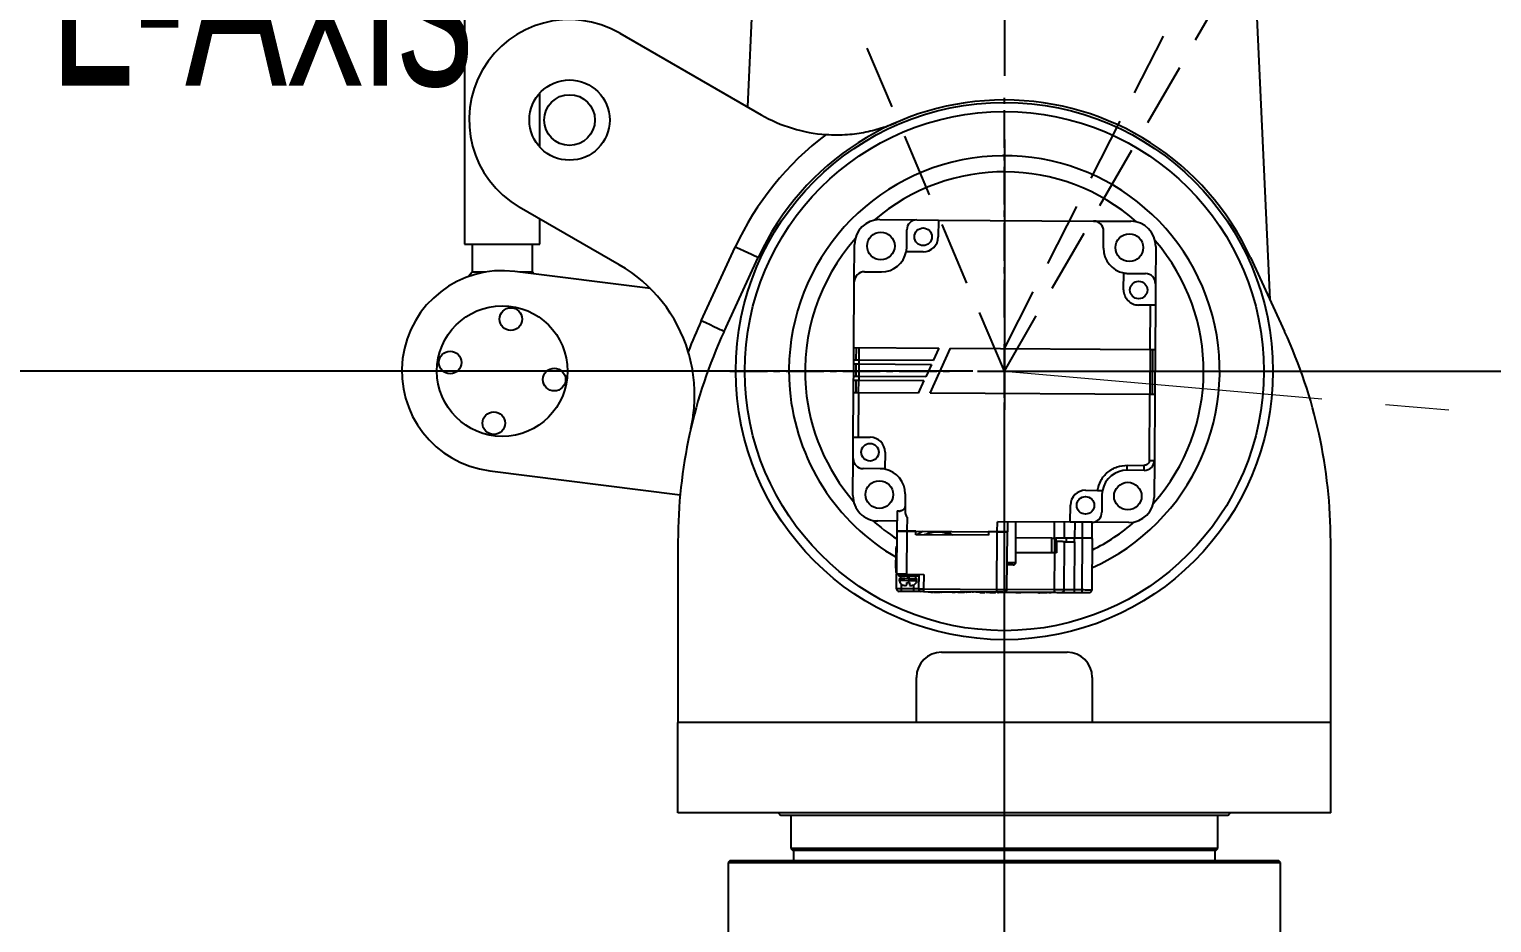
# Model space of a CAD drawing. Header units: millimetres. Extents: x 415 to 2018, y 500 to 823.
# Drawn here: x 468.85 to 497.98, y 669.72 to 687.52 of the extents above; entities that cross this region are included whole.
import ezdxf

# ---------------------------------------------------------------- set-up
doc = ezdxf.new("R2010")
doc.units = ezdxf.units.MM
doc.header["$PDSIZE"] = -1
for name, pattern in [('CENTER', [10.16, 6.35, -1.27, 1.27, -1.27]), ('CENTER2', [1.125, 0.75, -0.125, 0.125, -0.125]), ('HIDDEN', [1.905, 1.27, -0.635]), ('PHANTOM', [12.7, 6.35, -1.27, 1.27, -1.27, 1.27, -1.27])]:
    doc.linetypes.add(name, pattern=pattern)
doc.layers.get('Defpoints').update_dxf_attribs({"lineweight": 18})
doc.styles.add('K', font='')
doc.styles.get('K').set_extended_font_data('汉仪长仿宋体')
doc.dimstyles.new('ISO-25', dxfattribs={"dimtxt": 2.5, "dimasz": 2.5, "dimexe": 1.25, "dimexo": 0.625, "dimtad": 1, "dimtoh": 1, "dimlfac": 10, "dimtxsty": 'Standard', "dimcen": 2.5, "dimadec": 0, "dimazin": 0, "dimtfac": 1, "dimtmove": 0, "dimatfit": 3, "dimfxl": 1, "dimarcsym": 0})

# ---------------------------------------------------------------- blocks, each defined once
blk = doc.blocks.new('*D43')
at = {"color": 0, "lineweight": -2}
for p, q in [((487.643, 680.712), (449.022, 680.712)), ((450.272, 678.212), (450.272, 652.662)), ((472.143, 650.162), (449.022, 650.162))]:
    blk.add_line(p, q, dxfattribs=at)
at = {"color": 0}
for points in [[(449.855, 678.212), (450.689, 678.212), (450.272, 680.712)], [(449.855, 652.662), (450.689, 652.662), (450.272, 650.162)]]:
    blk.add_solid(points, dxfattribs=at)
at = {"layer": 'Defpoints', "color": 0}
for p in [(488.268, 680.712), (450.272, 650.162), (472.768, 650.162)]:
    blk.add_point(p, dxfattribs=at)
at = {"color": 0, "insert": (448.397, 665.437), "char_height": 2.5, "width": 13.57143, "attachment_point": 5, "rotation": 90}
blk.add_mtext('\\A1;334', dxfattribs=at)
blk = doc.blocks.new('*D44')
at = {"color": 0, "lineweight": -2}
for p, q in [((487.643, 720.712), (449.021, 720.712)), ((450.271, 683.212), (450.271, 718.212)), ((487.643, 680.712), (449.021, 680.712))]:
    blk.add_line(p, q, dxfattribs=at)
at = {"color": 0}
for points in [[(449.855, 718.212), (450.688, 718.212), (450.271, 720.712)], [(449.855, 683.212), (450.688, 683.212), (450.271, 680.712)]]:
    blk.add_solid(points, dxfattribs=at)
at = {"layer": 'Defpoints', "color": 0}
for p in [(450.271, 720.712), (488.268, 720.712), (488.268, 680.712)]:
    blk.add_point(p, dxfattribs=at)
at = {"color": 0, "insert": (448.396, 700.712), "char_height": 2.5, "width": 9.64286, "attachment_point": 5, "rotation": 90}
blk.add_mtext('400', dxfattribs=at)
blk = doc.blocks.new('*X11')
at = {"color": 0, "linetype": 'CENTER'}
blk.add_line((0, 33.724), (0, -22.46), dxfattribs=at)
blk = doc.blocks.new('*D47')
at = {"color": 0, "lineweight": -2}
blk.add_line((472.391, 718.116), (466.495, 732.007), dxfattribs=at)
blk.add_arc((488.268, 680.712), 54.476, 92.6297, 110.3703, dxfattribs=at)
at = {"color": 0}
for points in [[(485.76, 735.547), (485.779, 734.713), (488.268, 735.187)], [(469.46, 731.393), (469.152, 732.168), (466.983, 730.857)]]:
    blk.add_solid(points, dxfattribs=at)
at = {"layer": 'Defpoints', "color": 0}
for p in [(488.268, 736.123), (473.863, 733.248), (472.635, 717.541), (488.268, 680.712), (488.268, 679.939)]:
    blk.add_point(p, dxfattribs=at)
at = {"color": 0, "insert": (477.399, 736.004), "char_height": 2.5, "width": 9.02446, "attachment_point": 5, "rotation": 11.1212}
blk.add_mtext('\\A1;23°', dxfattribs=at)
blk = doc.blocks.new('*D50')
at = {"color": 0, "lineweight": -2}
blk.add_arc((488.268, 680.712), 13.508, 5.6195, 79.3805, dxfattribs=at)
at = {"color": 0}
for points in [[(490.719, 693.573), (490.796, 694.403), (488.268, 694.219)], [(502.128, 682.037), (501.295, 682.032), (501.725, 679.535)]]:
    blk.add_solid(points, dxfattribs=at)
at = {"layer": 'Defpoints', "color": 0}
for p in [(488.268, 736.123), (500.339, 686.774), (488.268, 680.712), (488.268, 679.939), (528.126, 677.225)]:
    blk.add_point(p, dxfattribs=at)
at = {"color": 0, "insert": (499.61, 691.104), "char_height": 2.5, "width": 9.23588, "attachment_point": 5, "rotation": 312.5}
blk.add_mtext('\\A1;95°', dxfattribs=at)
blk = doc.blocks.new('*X12')
at = {"color": 0, "linetype": 'CENTER2'}
for p, q in [((0, 1.07), (0, 5.47)), ((-5.47, 0), (-1.07, 0)), ((1.07, 0), (7.536, 0)), ((0, -31.964), (0, -1.07))]:
    blk.add_line(p, q, dxfattribs=at)
at = {"color": 0, "linetype": 'Continuous'}
for p, q in [((0, -0.535), (0, 0.535)), ((-0.535, 0), (0.535, 0))]:
    blk.add_line(p, q, dxfattribs=at)
blk = doc.blocks.new('*D51')
at = {"color": 0, "lineweight": -2}
for p, q in [((488.268, 680.087), (488.268, 615.899)), ((572.599, 678.546), (572.599, 615.899)), ((570.099, 617.149), (490.768, 617.149))]:
    blk.add_line(p, q, dxfattribs=at)
at = {"color": 0}
for points in [[(490.768, 617.566), (490.768, 616.732), (488.268, 617.149)], [(570.099, 617.566), (570.099, 616.732), (572.599, 617.149)]]:
    blk.add_solid(points, dxfattribs=at)
at = {"layer": 'Defpoints', "color": 0}
for p in [(488.268, 680.712), (572.599, 679.171), (488.268, 617.149)]:
    blk.add_point(p, dxfattribs=at)
at = {"color": 0, "insert": (530.434, 619.024), "char_height": 2.5, "width": 9.28571, "attachment_point": 5}
blk.add_mtext('\\A1;843', dxfattribs=at)
blk = doc.blocks.new('*D55')
at = {"color": 0, "lineweight": -2}
for p, q in [((488.268, 680.087), (488.268, 623.296)), ((526.788, 630.804), (526.788, 623.296)), ((524.288, 624.546), (490.768, 624.546))]:
    blk.add_line(p, q, dxfattribs=at)
at = {"color": 0}
for points in [[(490.768, 624.962), (490.768, 624.129), (488.268, 624.546)], [(524.288, 624.962), (524.288, 624.129), (526.788, 624.546)]]:
    blk.add_solid(points, dxfattribs=at)
at = {"layer": 'Defpoints', "color": 0}
for p in [(488.268, 680.712), (526.788, 631.429), (488.268, 624.546)]:
    blk.add_point(p, dxfattribs=at)
at = {"color": 0, "insert": (507.528, 626.421), "char_height": 2.5, "width": 8.92857, "attachment_point": 5}
blk.add_mtext('\\A1;385', dxfattribs=at)
blk = doc.blocks.new('*D56')
at = {"color": 0, "lineweight": -2}
for p, q in [((511.277, 684.504), (511.277, 636.103)), ((488.268, 680.087), (488.268, 636.103)), ((508.777, 637.353), (490.768, 637.353))]:
    blk.add_line(p, q, dxfattribs=at)
at = {"color": 0}
for points in [[(490.768, 637.77), (490.768, 636.936), (488.268, 637.353)], [(508.777, 637.77), (508.777, 636.936), (511.277, 637.353)]]:
    blk.add_solid(points, dxfattribs=at)
at = {"layer": 'Defpoints', "color": 0}
for p in [(511.277, 685.129), (488.268, 680.712), (488.268, 637.353)]:
    blk.add_point(p, dxfattribs=at)
at = {"color": 0, "insert": (499.773, 639.228), "char_height": 2.5, "width": 9.28571, "attachment_point": 5}
blk.add_mtext('\\A1;230', dxfattribs=at)
blk = doc.blocks.new('*D118')
at = {"color": 1, "lineweight": -3}
blk.add_arc((508.268, 715.353), 9.386, 255.3058, 10.6942, dxfattribs=at)
at = {"color": 1}
for points in [[(517.887, 717.226), (517.096, 716.963), (516.705, 719.468)], [(506.046, 706.659), (505.729, 705.888), (503.575, 707.224)]]:
    blk.add_solid(points, dxfattribs=at)
at = {"layer": 'Defpoints', "color": 0}
for p in [(544.22, 732.888), (508.268, 715.353), (508.268, 715.353), (509.485, 706.046), (488.268, 680.712)]:
    blk.add_point(p, dxfattribs=at)
at = {"color": 1, "insert": (513.391, 709.859), "char_height": 2.5, "attachment_point": 5, "rotation": 43}
blk.add_mtext('146%%d', dxfattribs=at)
blk = doc.blocks.new('*D119')
at = {"color": 1, "lineweight": -3}
blk.add_arc((528.126, 677.225), 7.037, 195.4627, 299.5373, dxfattribs=at)
at = {"color": 1}
for points in [[(521.758, 675.386), (520.928, 675.311), (521.115, 677.838)], [(531.862, 670.782), (531.329, 671.422), (533.517, 672.701)]]:
    blk.add_solid(points, dxfattribs=at)
at = {"layer": 'Defpoints', "color": 0}
for p in [(488.268, 680.712), (528.126, 677.225), (528.126, 677.225), (530.278, 670.525), (558.767, 651.513)]:
    blk.add_point(p, dxfattribs=at)
at = {"color": 1, "insert": (526.15, 672.455), "char_height": 2.5, "attachment_point": 5, "rotation": 337.5}
blk.add_mtext('145%%d', dxfattribs=at)
blk = doc.blocks.new('*D120')
at = {"color": 1, "lineweight": -3}
blk.add_arc((488.268, 680.712), 23.989, 5.9736, 54.0264, dxfattribs=at)
at = {"color": 1}
for points in [[(502.587, 700.476), (502.133, 699.777), (500.263, 701.487)], [(511.712, 683.187), (512.544, 683.23), (512.258, 680.712)]]:
    blk.add_solid(points, dxfattribs=at)
at = {"layer": 'Defpoints', "color": 0}
for p in [(508.268, 715.353), (510.338, 690.115), (488.268, 680.712), (488.268, 680.712), (517.205, 680.712)]:
    blk.add_point(p, dxfattribs=at)
at = {"color": 1, "insert": (510.668, 693.644), "char_height": 2.5, "attachment_point": 5, "rotation": 300}
blk.add_mtext('60%%d', dxfattribs=at)

msp = doc.modelspace()

# ---------------------------------------------------------------- linework, layer by layer
at = {"color": 161, "linetype": 'Continuous', "lineweight": 25, "true_color": 0x67adff}
for p, q in [((483.1567, 685.9724), (484.7684, 720.7118)), ((491.7684, 720.7118), (493.5581, 682.1355)), ((477.5184, 718.2398), (477.5184, 683.2398)), ((480.6082, 687.4438), (483.4229, 685.8188)), ((479.0184, 685.1712), (479.0184, 686.2524)), ((480.5997, 682.8299), (478.6082, 683.9797)), ((479.0184, 683.2398), (479.0184, 683.7429)), ((485.7875, 683.7276), (486.5275, 683.7229)), ((486.5275, 683.7229), (486.9547, 683.7202)), ((486.9547, 683.7202), (486.9526, 683.3847)), ((486.9547, 683.7202), (490.0474, 683.7006)), ((490.0474, 683.7006), (490.7874, 683.6959)), ((486.3241, 683.1842), (486.3262, 683.5242)), ((490.244, 683.1593), (490.2462, 683.4993)), ((477.5184, 683.2398), (479.0184, 683.2398)), ((477.6684, 683.2398), (477.6684, 682.6838)), ((478.8684, 682.6838), (478.8684, 683.2398)), ((482.2323, 681.7105), (482.9101, 683.1811)), ((485.2797, 682.4908), (485.2844, 683.2308)), ((486.6507, 683.0866), (486.3143, 683.0887)), ((491.2842, 683.1927), (491.2795, 682.4527)), ((482.6864, 681.5012), (483.3642, 682.9719)), ((493.1727, 682.9719), (493.8505, 681.5012)), ((477.6684, 682.6838), (477.5984, 682.5962)), ((477.935, 682.6838), (477.6684, 682.6838)), ((481.2182, 682.356), (478.5184, 682.6961)), ((478.8684, 682.6838), (478.6162, 682.6838)), ((478.8967, 682.6485), (478.8684, 682.6838)), ((485.4809, 682.6895), (485.8209, 682.6874)), ((490.6432, 682.3296), (490.6454, 682.666)), ((490.7408, 682.6562), (491.0808, 682.654)), ((485.2714, 681.1808), (485.2797, 682.4908)), ((491.2795, 682.4527), (491.2768, 682.0256)), ((491.1768, 682.0262), (490.9413, 682.0277)), ((491.1712, 681.1434), (491.1768, 682.0262)), ((491.2768, 682.0256), (491.2712, 681.1428)), ((485.2698, 680.9308), (485.2714, 681.1808)), ((485.2714, 681.1808), (486.9617, 681.1701)), ((485.3198, 680.9305), (485.3214, 681.1805)), ((485.3714, 681.1802), (485.3698, 680.9302)), ((486.7906, 680.2712), (487.197, 681.1686)), ((486.9617, 681.1701), (486.8488, 680.9208)), ((487.197, 681.1686), (491.1712, 681.1434)), ((491.1712, 681.1434), (491.1655, 680.2434)), ((491.2212, 681.1431), (491.2155, 680.2431)), ((491.2712, 681.1428), (491.2655, 680.2428)), ((485.2677, 680.6058), (485.2693, 680.8558)), ((485.2693, 680.8558), (485.2698, 680.9308)), ((485.3177, 680.6055), (485.3193, 680.8555)), ((485.3693, 680.8552), (485.3677, 680.6052)), ((485.3698, 680.9302), (485.3693, 680.8552)), ((485.3693, 680.8552), (486.8149, 680.846)), ((486.8488, 680.9208), (485.3698, 680.9302)), ((486.8149, 680.846), (486.702, 680.5967)), ((485.2656, 680.2808), (485.2672, 680.5308)), ((485.2672, 680.5308), (485.2677, 680.6058)), ((485.3156, 680.2805), (485.3172, 680.5305)), ((485.3656, 680.2802), (485.3672, 680.5302)), ((485.3677, 680.6052), (485.3672, 680.5302)), ((485.3672, 680.5302), (486.6682, 680.5219)), ((486.702, 680.5967), (485.3677, 680.6052)), ((486.6682, 680.5219), (486.5553, 680.2727)), ((485.2601, 679.398), (485.2656, 680.2808)), ((485.3656, 680.2802), (485.36, 679.3974)), ((486.5553, 680.2727), (485.3656, 680.2802)), ((491.1655, 680.2434), (486.7906, 680.2712)), ((491.1572, 678.9334), (491.1655, 680.2434)), ((491.2655, 680.2428), (491.2572, 678.9328)), ((485.2573, 678.9709), (485.2601, 679.398)), ((485.36, 679.3974), (485.5955, 679.3959)), ((485.8936, 679.094), (485.8915, 678.7576)), ((478.0184, 678.7275), (481.8121, 678.2495)), ((485.2526, 678.2309), (485.2573, 678.9709)), ((485.7961, 678.7674), (485.4561, 678.7696)), ((491.056, 678.7341), (490.716, 678.7362)), ((490.7166, 678.8362), (491.0566, 678.8341)), ((491.2572, 678.9328), (491.2525, 678.1928)), ((486.2929, 678.2643), (486.2907, 677.9243)), ((489.8862, 678.337), (490.1211, 678.3355)), ((490.2128, 678.2394), (490.2106, 677.8994)), ((486.1307, 677.9253), (486.1282, 677.5253)), ((489.5822, 677.7034), (489.5843, 678.0389)), ((486.1295, 677.7253), (485.7495, 677.7277)), ((486.33, 677.804), (486.3282, 677.524)), ((488.1282, 677.5126), (488.1294, 677.7126)), ((489.5822, 677.7034), (488.1294, 677.7126)), ((488.3294, 677.7114), (488.3281, 677.5114)), ((488.4943, 676.9003), (488.4994, 677.7103)), ((489.2674, 677.3854), (489.2694, 677.7054)), ((489.4674, 677.3841), (489.4694, 677.7041)), ((490.0094, 677.7007), (489.5822, 677.7034)), ((489.6694, 677.7029), (489.6674, 677.3829)), ((489.8194, 677.7019), (489.8174, 677.3819)), ((490.0174, 677.3806), (490.0194, 677.7006)), ((490.7494, 677.696), (490.0194, 677.7006)), ((481.7684, 677.3159), (481.7684, 673.7118)), ((486.1282, 677.5253), (486.1227, 676.6653)), ((486.3282, 677.524), (486.3227, 676.6641)), ((486.3282, 677.524), (488.1282, 677.5126)), ((486.5032, 677.5229), (486.3282, 677.524)), ((486.5027, 677.4529), (486.5032, 677.5229)), ((487.9527, 677.4437), (486.5027, 677.4529)), ((486.9427, 677.5056), (486.8963, 677.5059)), ((487.1979, 677.4744), (487.1982, 677.5185)), ((487.9532, 677.5137), (487.9527, 677.4437)), ((488.1282, 677.5126), (487.9532, 677.5137)), ((488.1209, 676.3626), (488.1282, 677.5126)), ((488.3209, 676.3614), (488.3281, 677.5114)), ((489.2174, 677.3857), (488.4974, 677.3903)), ((489.2155, 677.0957), (489.2174, 677.3857)), ((489.2674, 677.3854), (489.2655, 677.0954)), ((489.2955, 677.3852), (489.295, 677.3152)), ((489.3069, 677.3151), (489.3055, 677.0951)), ((489.4608, 676.3541), (489.4669, 677.3141)), ((489.4974, 677.3839), (489.4969, 677.3139)), ((489.6669, 677.3129), (489.6608, 676.3529)), ((489.6669, 677.3129), (489.6674, 677.3829)), ((489.8174, 677.3819), (489.6674, 677.3829)), ((489.8174, 677.3819), (489.8108, 676.3519)), ((490.0174, 677.3806), (490.0108, 676.3507)), ((494.7684, 673.7118), (494.7684, 677.3159)), ((486.1105, 676.8491), (486.1119, 677.0617)), ((486.1258, 677.2214), (486.1263, 677.2214)), ((488.4955, 677.1003), (489.2155, 677.0957)), ((489.2655, 677.0954), (489.2608, 676.3554)), ((486.1229, 676.6892), (486.1224, 676.6892)), ((486.1209, 676.3753), (486.1227, 676.6653)), ((486.1577, 676.6651), (486.1575, 676.6351)), ((486.1772, 676.585), (486.177, 676.545)), ((486.1851, 676.5049), (486.187, 676.5049)), ((486.1975, 676.6348), (486.1972, 676.5848)), ((486.2209, 676.3747), (486.2215, 676.464)), ((486.3263, 676.444), (486.3153, 676.4441)), ((486.3227, 676.6641), (486.6627, 676.6619)), ((486.3267, 676.504), (486.3767, 676.5037)), ((486.4614, 676.4514), (486.4609, 676.3732)), ((486.5072, 676.5829), (486.5075, 676.6329)), ((486.5165, 676.5028), (486.5184, 676.5028)), ((486.527, 676.5428), (486.5272, 676.5828)), ((486.5475, 676.6326), (486.5477, 676.6626)), ((486.5627, 676.6625), (486.5609, 676.3725)), ((486.6627, 676.6619), (486.6609, 676.3719)), ((486.4606, 676.3232), (486.2206, 676.3247)), ((486.4609, 676.3732), (486.2209, 676.3747)), ((486.6606, 676.3219), (488.1205, 676.3126)), ((486.6609, 676.3719), (488.1209, 676.3626)), ((486.7521, 676.3113), (486.7521, 676.3213)), ((486.8014, 676.311), (486.7521, 676.3113)), ((486.8014, 676.321), (486.8014, 676.311)), ((486.8592, 676.3094), (486.8593, 676.3206)), ((486.8705, 676.3206), (486.8705, 676.3106)), ((486.9205, 676.3203), (486.9204, 676.3103)), ((486.9893, 676.3086), (486.9894, 676.3198)), ((487.0063, 676.3097), (487.0063, 676.3197)), ((487.0164, 676.3096), (487.0063, 676.3097)), ((487.0165, 676.3196), (487.0164, 676.3096)), ((487.0244, 676.3096), (487.0245, 676.3196)), ((487.0889, 676.3092), (487.0244, 676.3096)), ((487.0889, 676.3092), (487.0889, 676.3192)), ((487.1147, 676.309), (487.0889, 676.3092)), ((487.1147, 676.309), (487.1148, 676.319)), ((487.1255, 676.309), (487.1256, 676.319)), ((487.1537, 676.3088), (487.1255, 676.309)), ((487.1537, 676.3088), (487.1538, 676.3188)), ((487.1645, 676.3087), (487.1537, 676.3088)), ((487.1645, 676.3087), (487.1646, 676.3187)), ((487.2314, 676.3083), (487.1645, 676.3087)), ((487.2314, 676.3083), (487.2314, 676.3183)), ((487.2586, 676.3181), (487.2585, 676.3081)), ((487.2714, 676.318), (487.2713, 676.308)), ((487.2713, 676.308), (487.2794, 676.308)), ((487.2795, 676.318), (487.2794, 676.308)), ((487.2922, 676.3079), (487.2923, 676.3179)), ((487.3468, 676.3076), (487.2922, 676.3079)), ((487.3447, 676.3176), (487.3447, 676.3063)), ((487.4053, 676.3172), (487.4052, 676.3072)), ((487.4783, 676.3055), (487.4783, 676.3167)), ((487.495, 676.3066), (487.4951, 676.3166)), ((487.5051, 676.3065), (487.495, 676.3066)), ((487.5052, 676.3165), (487.5051, 676.3065)), ((487.5132, 676.3065), (487.5132, 676.3165)), ((487.5776, 676.3061), (487.5132, 676.3065)), ((487.5776, 676.3061), (487.5776, 676.3161)), ((487.6034, 676.3059), (487.5776, 676.3061)), ((487.6034, 676.3059), (487.6035, 676.3159)), ((487.6264, 676.3058), (487.6265, 676.3158)), ((487.6521, 676.3056), (487.6264, 676.3058)), ((487.6521, 676.3156), (487.6521, 676.3056)), ((487.7819, 676.3048), (487.6998, 676.3053)), ((487.782, 676.3148), (487.7819, 676.3048)), ((487.8783, 676.3029), (487.8784, 676.3142)), ((487.8972, 676.3141), (487.8971, 676.3041)), ((487.9804, 676.3035), (487.9805, 676.3135)), ((488.1205, 676.3126), (488.1209, 676.3626)), ((488.1403, 676.3025), (488.1234, 676.3026)), ((488.2611, 676.3018), (488.1537, 676.3024)), ((488.3042, 676.3015), (488.2611, 676.3018)), ((488.288, 676.3116), (489.2605, 676.3054)), ((488.3042, 676.3115), (488.3042, 676.3015)), ((489.2608, 676.3554), (488.3209, 676.3614)), ((488.3222, 676.3114), (488.3221, 676.3014)), ((488.3691, 676.3011), (488.3221, 676.3014)), ((488.3692, 676.3111), (488.3691, 676.3011)), ((488.3872, 676.301), (488.3691, 676.3011)), ((488.3873, 676.311), (488.3872, 676.301)), ((488.4986, 676.3002), (488.3872, 676.301)), ((488.4986, 676.3102), (488.4986, 676.3002)), ((488.5439, 676.3), (488.5439, 676.31)), ((488.5652, 676.2998), (488.5653, 676.3098)), ((488.5652, 676.2998), (488.5786, 676.2997)), ((488.5786, 676.2997), (488.5787, 676.3097)), ((488.6, 676.2996), (488.6, 676.3096)), ((488.691, 676.299), (488.6, 676.2996)), ((488.7884, 676.2984), (488.7884, 676.3084)), ((488.938, 676.3075), (488.938, 676.2975)), ((488.9549, 676.2974), (488.938, 676.2975)), ((488.955, 676.3074), (488.9549, 676.2974)), ((488.9683, 676.2973), (488.9683, 676.3073)), ((489.0756, 676.2966), (488.9683, 676.2973)), ((489.0757, 676.3066), (489.0756, 676.2966)), ((489.1187, 676.2963), (489.0756, 676.2966)), ((489.1188, 676.3063), (489.1187, 676.2963)), ((489.1571, 676.3061), (489.157, 676.2961)), ((489.1998, 676.2958), (489.157, 676.2961)), ((489.1998, 676.2958), (489.1998, 676.3058)), ((489.6605, 676.3029), (489.8105, 676.3019)), ((489.8108, 676.3519), (489.6608, 676.3529)), ((487.0184, 675.1118), (489.5184, 675.1118)), ((486.5184, 673.7118), (486.5184, 674.6118)), ((490.0184, 674.6118), (490.0184, 673.7118)), ((481.7684, 671.9118), (481.7684, 673.7118)), ((494.7684, 673.7118), (481.7684, 673.7118)), ((486.5184, 673.7118), (481.7684, 673.7118)), ((494.7684, 673.7118), (490.0184, 673.7118)), ((494.7684, 671.9118), (494.7684, 673.7118)), ((494.7684, 671.9118), (481.7684, 671.9118)), ((483.7684, 671.9118), (483.8184, 671.8618)), ((492.2789, 671.8618), (483.8184, 671.8618)), ((484.0184, 671.8618), (484.0184, 671.2018)), ((492.7184, 671.8618), (492.2789, 671.8618)), ((492.5184, 671.2018), (492.5184, 671.8618)), ((492.7184, 671.8618), (492.7684, 671.9118)), ((484.0184, 671.2018), (484.0584, 671.1618)), ((492.0987, 671.2018), (484.0184, 671.2018)), ((492.0626, 671.1618), (484.0584, 671.1618)), ((484.0684, 671.1618), (484.0684, 670.9618)), ((492.4784, 671.1618), (492.0626, 671.1618)), ((492.5184, 671.2018), (492.0987, 671.2018)), ((492.4684, 670.9618), (492.4684, 671.1618)), ((492.4784, 671.1618), (492.5184, 671.2018)), ((482.8084, 670.9618), (482.7684, 670.9218)), ((482.7684, 670.9218), (482.7684, 669.4118)), ((482.7684, 670.9218), (493.2252, 670.9218)), ((482.8084, 670.9618), (493.7284, 670.9618)), ((493.2252, 670.9218), (493.7684, 670.9218)), ((493.7684, 670.9218), (493.7284, 670.9618)), ((493.7684, 669.4118), (493.7684, 670.9218))]:
    msp.add_line(p, q, dxfattribs=at)
at = {"linetype": 'HIDDEN'}
for p, q in [((488.2684, 680.7118), (472.6355, 717.5407)), ((488.2684, 681.1602), (506.4323, 716.8089)), ((488.2684, 680.7118), (508.2684, 715.3528))]:
    msp.add_line(p, q, dxfattribs=at)
at = {"linetype": 'PHANTOM', "lineweight": 20}
msp.add_line((488.2684, 680.7118), (528.1257, 677.2247), dxfattribs=at)
msp.add_line((488.2684, 680.7118), (517.2045, 680.7118))
at = {"color": 161, "linetype": 'Continuous', "lineweight": 25, "true_color": 0x67adff}
for points in [[(483.3642, 682.9719), (483.3554, 682.9759), (483.3296, 682.9878), (483.2876, 683.0071), (483.2312, 683.0332), (483.1623, 683.0649), (483.0838, 683.1011), (482.9986, 683.1403), (482.9101, 683.1811)], [(491.2768, 682.0256), (491.2749, 682.0256), (491.2692, 682.0256), (491.26, 682.0257), (491.2475, 682.0257), (491.2324, 682.0258), (491.2151, 682.0259), (491.1963, 682.0261), (491.1768, 682.0262)], [(482.6864, 681.5012), (482.6777, 681.5052), (482.6519, 681.5172), (482.6099, 681.5365), (482.5534, 681.5625), (482.4846, 681.5942), (482.4061, 681.6304), (482.3209, 681.6697), (482.2323, 681.7105)], [(491.1712, 681.1434), (491.1907, 681.1433), (491.2095, 681.1432), (491.2268, 681.143), (491.2419, 681.143), (491.2544, 681.1429), (491.2636, 681.1428), (491.2693, 681.1428), (491.2712, 681.1428)], [(485.2693, 680.8558), (485.2712, 680.8558), (485.2769, 680.8558), (485.2861, 680.8557), (485.2986, 680.8556), (485.3137, 680.8555), (485.331, 680.8554), (485.3498, 680.8553), (485.3693, 680.8552)], [(485.3698, 680.9302), (485.3503, 680.9303), (485.3315, 680.9304), (485.3142, 680.9305), (485.2991, 680.9306), (485.2866, 680.9307), (485.2774, 680.9308), (485.2717, 680.9308), (485.2698, 680.9308)], [(485.2672, 680.5308), (485.2692, 680.5308), (485.2748, 680.5308), (485.2841, 680.5307), (485.2965, 680.5306), (485.3117, 680.5305), (485.329, 680.5304), (485.3477, 680.5303), (485.3672, 680.5302)], [(485.3677, 680.6052), (485.3482, 680.6053), (485.3294, 680.6054), (485.3122, 680.6055), (485.297, 680.6056), (485.2846, 680.6057), (485.2753, 680.6058), (485.2696, 680.6058), (485.2677, 680.6058)], [(485.3656, 680.2802), (485.3461, 680.2803), (485.3274, 680.2804), (485.3101, 680.2805), (485.2949, 680.2806), (485.2825, 680.2807), (485.2733, 680.2808), (485.2676, 680.2808), (485.2656, 680.2808)], [(491.2655, 680.2428), (491.2636, 680.2428), (491.2579, 680.2428), (491.2487, 680.2429), (491.2362, 680.243), (491.2211, 680.2431), (491.2038, 680.2432), (491.185, 680.2433), (491.1655, 680.2434)], [(485.2601, 679.398), (485.262, 679.398), (485.2677, 679.398), (485.2769, 679.3979), (485.2893, 679.3979), (485.3045, 679.3978), (485.3218, 679.3976), (485.3405, 679.3975), (485.36, 679.3974)], [(490.716, 678.7362), (490.716, 678.7382), (490.716, 678.7438), (490.7161, 678.7531), (490.7162, 678.7655), (490.7162, 678.7807), (490.7164, 678.798), (490.7165, 678.8167), (490.7166, 678.8362)], [(491.056, 678.7341), (491.056, 678.736), (491.056, 678.7417), (491.0561, 678.7509), (491.0561, 678.7634), (491.0562, 678.7785), (491.0563, 678.7958), (491.0565, 678.8146), (491.0566, 678.8341)], [(491.1572, 678.9334), (491.1767, 678.9333), (491.1955, 678.9332), (491.2128, 678.9331), (491.2279, 678.933), (491.2404, 678.9329), (491.2496, 678.9329), (491.2553, 678.9328), (491.2572, 678.9328)], [(486.1307, 677.9253), (486.1317, 677.9253), (486.1347, 677.9253), (486.1396, 677.9252), (486.1463, 677.9252), (486.1549, 677.9251), (486.1653, 677.9251), (486.1772, 677.925), (486.1907, 677.9249)], [(486.1282, 677.5253), (486.132, 677.5253), (486.1434, 677.5252), (486.1619, 677.5251), (486.1868, 677.5249), (486.2171, 677.5247), (486.2517, 677.5245), (486.2892, 677.5243), (486.3282, 677.524)], [(486.3282, 677.524), (486.2892, 677.5243), (486.2517, 677.5245), (486.2171, 677.5247), (486.1868, 677.5249), (486.1619, 677.5251), (486.1434, 677.5252), (486.132, 677.5253), (486.1282, 677.5253)], [(486.5263, 677.4528), (486.5403, 677.4629), (486.6453, 677.522)], [(487.1165, 677.519), (487.2207, 677.4586), (487.2345, 677.4483)], [(488.1282, 677.5126), (488.1672, 677.5124), (488.2047, 677.5121), (488.2393, 677.5119), (488.2696, 677.5117), (488.2944, 677.5116), (488.3129, 677.5114), (488.3243, 677.5114), (488.3281, 677.5114)], [(488.3281, 677.5114), (488.3243, 677.5114), (488.3129, 677.5114), (488.2944, 677.5116), (488.2696, 677.5117), (488.2393, 677.5119), (488.2047, 677.5121), (488.1672, 677.5124), (488.1282, 677.5126)], [(489.2174, 677.3857), (489.2271, 677.3857), (489.2365, 677.3856), (489.2451, 677.3855), (489.2527, 677.3855), (489.2589, 677.3854), (489.2636, 677.3854), (489.2664, 677.3854), (489.2674, 677.3854)], [(489.2674, 677.3854), (489.2679, 677.3854), (489.2693, 677.3854), (489.2717, 677.3854), (489.275, 677.3853), (489.2791, 677.3853), (489.2839, 677.3853), (489.2894, 677.3853), (489.2955, 677.3852)], [(489.295, 677.3152), (489.2965, 677.3152), (489.2979, 677.3152), (489.2994, 677.3152), (489.3008, 677.3152), (489.3023, 677.3152), (489.3039, 677.3152), (489.3054, 677.3152), (489.3069, 677.3151)], [(489.4674, 677.3841), (489.4635, 677.3842), (489.4521, 677.3842), (489.4337, 677.3843), (489.4088, 677.3845), (489.3785, 677.3847), (489.3439, 677.3849), (489.3064, 677.3851), (489.2955, 677.3852)], [(489.4669, 677.3141), (489.464, 677.3141), (489.4553, 677.3142), (489.4411, 677.3143), (489.4218, 677.3144), (489.398, 677.3146), (489.3704, 677.3147), (489.3397, 677.3149), (489.3069, 677.3151)], [(489.4669, 677.3141), (489.4708, 677.3141), (489.4821, 677.314), (489.5006, 677.3139), (489.5255, 677.3138), (489.5558, 677.3136), (489.5904, 677.3133), (489.6279, 677.3131), (489.6669, 677.3129)], [(489.6674, 677.3829), (489.6283, 677.3831), (489.5908, 677.3833), (489.5562, 677.3836), (489.5259, 677.3838), (489.5011, 677.3839), (489.4826, 677.384), (489.4712, 677.3841), (489.4674, 677.3841)], [(490.0174, 677.3806), (490.0135, 677.3807), (490.0021, 677.3807), (489.9836, 677.3809), (489.9588, 677.381), (489.9285, 677.3812), (489.8939, 677.3814), (489.8564, 677.3817), (489.8174, 677.3819)], [(490.0174, 677.3806), (490.0135, 677.3807), (490.0021, 677.3807), (489.9836, 677.3809), (489.9588, 677.381), (489.9285, 677.3812), (489.8939, 677.3814), (489.8564, 677.3817), (489.8174, 677.3819)], [(489.2155, 677.0957), (489.2253, 677.0957), (489.2347, 677.0956), (489.2433, 677.0955), (489.2509, 677.0955), (489.2571, 677.0955), (489.2617, 677.0954), (489.2646, 677.0954), (489.2655, 677.0954)], [(489.3055, 677.0951), (489.2973, 677.0952), (489.2897, 677.0952), (489.2828, 677.0953), (489.2768, 677.0953), (489.272, 677.0954), (489.2684, 677.0954), (489.2663, 677.0954), (489.2655, 677.0954)], [(488.3243, 676.9014), (488.3333, 676.9013), (488.3708, 676.9011), (488.4054, 676.9009), (488.4357, 676.9007), (488.4606, 676.9005), (488.4791, 676.9004), (488.4904, 676.9003), (488.4943, 676.9003)], [(486.3227, 676.6641), (486.2837, 676.6643), (486.2462, 676.6645), (486.2116, 676.6648), (486.1813, 676.665), (486.1564, 676.6651), (486.138, 676.6652), (486.1266, 676.6653), (486.1227, 676.6653)], [(486.1575, 676.6351), (486.1724, 676.635), (486.2147, 676.6347), (486.2779, 676.6343), (486.3525, 676.6339), (486.4272, 676.6334), (486.4904, 676.633), (486.5327, 676.6327), (486.5475, 676.6326)], [(486.177, 676.545), (486.1903, 676.5449), (486.2282, 676.5447), (486.285, 676.5443), (486.352, 676.5439), (486.4189, 676.5434), (486.4757, 676.5431), (486.5137, 676.5428), (486.527, 676.5428)], [(486.1772, 676.585), (486.1906, 676.5849), (486.2285, 676.5846), (486.2853, 676.5843), (486.3522, 676.5839)], [(486.3522, 676.5839), (486.344, 676.6006), (486.3357, 676.6174), (486.3275, 676.634)], [(486.3522, 676.5839), (486.4192, 676.5834), (486.476, 676.5831), (486.5139, 676.5828), (486.5272, 676.5828)], [(486.3525, 676.6339), (486.3608, 676.6171), (486.369, 676.6003), (486.3772, 676.5837)], [(486.2209, 676.3747), (486.2014, 676.3748), (486.1826, 676.3749), (486.1653, 676.375), (486.1502, 676.3751), (486.1378, 676.3752), (486.1285, 676.3753), (486.1228, 676.3753), (486.1209, 676.3753)], [(486.2206, 676.3247), (486.2206, 676.3257), (486.2206, 676.3285), (486.2206, 676.3331), (486.2207, 676.3393), (486.2207, 676.3469), (486.2208, 676.3556), (486.2208, 676.3649), (486.2209, 676.3747)], [(486.4609, 676.3732), (486.4608, 676.3634), (486.4608, 676.354), (486.4607, 676.3454), (486.4607, 676.3378), (486.4606, 676.3316), (486.4606, 676.327), (486.4606, 676.3241), (486.4606, 676.3232)], [(486.5609, 676.3725), (486.559, 676.3725), (486.5533, 676.3726), (486.544, 676.3726), (486.5316, 676.3727), (486.5165, 676.3728), (486.4992, 676.3729), (486.4804, 676.373), (486.4609, 676.3732)], [(486.5609, 676.3725), (486.5628, 676.3725), (486.5685, 676.3725), (486.5777, 676.3724), (486.5902, 676.3724), (486.6053, 676.3723), (486.6226, 676.3721), (486.6414, 676.372), (486.6609, 676.3719)], [(486.6609, 676.3719), (486.6608, 676.3621), (486.6608, 676.3528), (486.6607, 676.3441), (486.6607, 676.3365), (486.6606, 676.3303), (486.6606, 676.3257), (486.6606, 676.3229), (486.6606, 676.3219)], [(487.2585, 676.3081), (487.2595, 676.3081), (487.2607, 676.3081), (487.2621, 676.3081), (487.2637, 676.3081), (487.2655, 676.3081), (487.2674, 676.3081), (487.2693, 676.308), (487.2713, 676.308)], [(488.1209, 676.3626), (488.1599, 676.3624), (488.1974, 676.3622), (488.232, 676.3619), (488.2623, 676.3617), (488.2872, 676.3616), (488.3056, 676.3615), (488.317, 676.3614), (488.3209, 676.3614)], [(488.5439, 676.3), (488.5455, 676.3), (488.5475, 676.2999), (488.5498, 676.2999), (488.5525, 676.2999), (488.5554, 676.2999), (488.5586, 676.2999), (488.5619, 676.2998), (488.5652, 676.2998)], [(489.2608, 676.3554), (489.2608, 676.3457), (489.2607, 676.3363), (489.2607, 676.3276), (489.2606, 676.3201), (489.2606, 676.3138), (489.2605, 676.3092), (489.2605, 676.3064), (489.2605, 676.3054)], [(489.4608, 676.3541), (489.457, 676.3542), (489.4456, 676.3542), (489.4271, 676.3544), (489.4023, 676.3545), (489.372, 676.3547), (489.3374, 676.3549), (489.2999, 676.3552), (489.2608, 676.3554)], [(489.6608, 676.3529), (489.6218, 676.3531), (489.5843, 676.3534), (489.5497, 676.3536), (489.5194, 676.3538), (489.4945, 676.3539), (489.4761, 676.3541), (489.4647, 676.3541), (489.4608, 676.3541)], [(489.6608, 676.3529), (489.6608, 676.3431), (489.6607, 676.3337), (489.6607, 676.3251), (489.6606, 676.3175), (489.6606, 676.3113), (489.6605, 676.3067), (489.6605, 676.3038), (489.6605, 676.3029)], [(489.8108, 676.3519), (489.8108, 676.3422), (489.8107, 676.3328), (489.8107, 676.3242), (489.8106, 676.3166), (489.8106, 676.3104), (489.8105, 676.3057), (489.8105, 676.3029), (489.8105, 676.3019)], [(490.0108, 676.3507), (490.007, 676.3507), (489.9956, 676.3508), (489.9771, 676.3509), (489.9522, 676.351), (489.9219, 676.3512), (489.8874, 676.3514), (489.8498, 676.3517), (489.8108, 676.3519)]]:
    msp.add_lwpolyline(points, dxfattribs=at)
for centre, radius in [((479.6082, 685.7118), 0.8), ((479.6082, 685.7118), 0.5053), ((488.2684, 680.7118), 5.35), ((488.2684, 680.7118), 5.1701), ((485.8093, 683.2023), 0.275), ((486.6526, 683.3866), 0.175), ((490.759, 683.1709), 0.275), ((490.9432, 682.3277), 0.175), ((478.2684, 680.7118), 1.3), ((478.4381, 681.748), 0.225), ((477.2322, 680.8815), 0.225), ((479.3046, 680.5421), 0.225), ((478.0987, 679.6756), 0.225), ((485.5936, 679.0959), 0.175), ((485.7779, 678.2527), 0.275), ((490.7276, 678.2213), 0.275), ((489.8843, 678.037), 0.175)]:
    msp.add_circle(centre, radius, dxfattribs=at)
for centre, radius, start, end in [((479.6082, 685.7118), 2, 60, 240), ((488.2684, 680.7118), 5.4, 24.74199, 155.25801), ((484.9229, 688.4168), 3, 240, 266.08053), ((488.2684, 680.7118), 5.9, 126.99836, 155.25801), ((488.2684, 680.7118), 4.2891, 294.00981, 184.95182), ((488.2684, 680.7118), 3.969, 48.44982, 130.82355), ((485.7843, 683.2276), 0.5, 89.63669, 179.63669), ((486.5262, 683.5229), 0.2, 89.63669, 179.63669), ((490.0462, 683.5006), 0.2, 359.63669, 89.63669), ((490.7842, 683.1959), 0.5, 359.63669, 89.63669), ((486.6526, 683.3866), 0.3, 269.63669, 359.63669), ((488.2684, 680.7118), 3.969, 138.44982, 184.95182), ((485.8241, 683.1873), 0.5, 269.63669, 348.6256), ((485.8241, 683.1873), 0.5, 348.6256, 359.63669), ((490.744, 683.1561), 0.5, 179.63669, 258.6256), ((488.2684, 680.7118), 3.969, 318.44982, 40.82355), ((479.0997, 680.2319), 3, 16.74279, 60), ((478.2684, 680.7118), 2, 82.81924, 262.81924), ((485.4797, 682.4895), 0.2, 89.63669, 179.63669), ((490.744, 683.1561), 0.5, 258.6256, 269.63669), ((491.0795, 682.454), 0.2, 359.63669, 89.63669), ((490.9432, 682.3277), 0.3, 179.63669, 269.63669), ((491.7684, 677.3159), 10.5, 155.25801, 158.89864), ((491.7684, 677.3159), 10, 155.25801, 180), ((484.7684, 677.3159), 10, 0, 24.74199), ((488.2684, 680.7118), 4.2891, 184.95182, 240.0144), ((488.2684, 680.7118), 3.969, 184.95182, 220.82355), ((485.5936, 679.0959), 0.3, 359.63669, 89.63669), ((485.4573, 678.9696), 0.2, 179.63669, 269.63669), ((485.7929, 678.2674), 0.5, 78.6256, 89.63669), ((485.7929, 678.2674), 0.5, 359.63669, 78.6256), ((490.7128, 678.2362), 0.5, 89.63669, 168.6256), ((491.0572, 678.9341), 0.2, 269.63669, 359.63669), ((485.7526, 678.2277), 0.5, 179.63669, 269.63669), ((489.8843, 678.037), 0.3, 89.63669, 179.63669), ((490.7128, 678.2362), 0.5, 168.6256, 179.63669), ((490.7525, 678.196), 0.5, 269.63669, 359.63669), ((486.4907, 677.923), 0.2, 179.63669, 216.50658), ((490.0107, 677.9007), 0.2, 269.63669, 359.63669), ((488.2684, 680.7118), 3.969, 228.44982, 237.35088), ((488.2684, 680.7118), 3.969, 296.1214, 310.82355), ((488.4443, 676.9006), 0.05, 269.63669, 359.63669), ((486.277, 676.5443), 0.1, 179.63669, 203.21487), ((486.427, 676.5434), 0.1, 336.05851, 359.63669), ((486.1709, 676.375), 0.05, 179.63669, 269.63669), ((486.6109, 676.3722), 0.05, 179.63669, 269.63669), ((488.2709, 676.3617), 0.05, 269.63669, 359.63669), ((489.4108, 676.3545), 0.05, 269.63669, 359.63669), ((489.9608, 676.351), 0.05, 269.63669, 359.63669), ((487.0184, 674.6118), 0.5, 90, 180), ((489.5184, 674.6118), 0.5, 0, 90)]:
    msp.add_arc(centre, radius, start, end, dxfattribs=at)
msp.add_ellipse((486.9392, 676.9501), major_axis=(0.5751, -0.0036), ratio=0.9659258, start_param=1.119976, end_param=2.0216166, dxfattribs=at)
for points, knots in [([(484.7179, 685.4238), (484.7888, 685.4205), (484.9324, 685.4136), (485.2004, 685.4251), (485.5156, 685.4683), (485.8363, 685.5534), (486.0333, 685.6284), (486.117, 685.6647), (486.1178, 685.665)], [0, 0, 0, 0, 0.1992678, 0.4035706, 0.7704012, 1.1462249, 1.4313509, 1.4339525, 1.4339525, 1.4339525, 1.4339525]), ([(482.0233, 679.559), (482.0235, 679.5599), (482.0442, 679.6502), (482.0838, 679.8685), (482.1088, 680.2249), (482.086, 680.5718), (482.036, 680.8655), (481.9938, 681.0187), (481.9725, 681.0961)], [0, 0, 0, 0, 0.0028721, 0.2900626, 0.6931178, 1.1046988, 1.3276392, 1.5551082, 1.5551082, 1.5551082, 1.5551082]), ([(490.1211, 678.3355), (490.1391, 678.4018), (490.1763, 678.5387), (490.3189, 678.7047), (490.507, 678.8167), (490.6482, 678.8299), (490.7166, 678.8362)], [0, 0, 0, 0, 0.20449462, 0.42240595, 0.64031739, 0.84481246, 0.84481246, 0.84481246, 0.84481246]), ([(491.1572, 678.9334), (491.1558, 678.9209), (491.1536, 678.9015), (491.141, 678.8782), (491.128, 678.8624), (491.112, 678.8496), (491.0886, 678.8373), (491.0692, 678.8353), (491.0566, 678.8341)], [0, 0, 0, 0, 0.03753599, 0.05798579, 0.07838257, 0.09883218, 0.11922821, 0.15676416, 0.15676416, 0.15676416, 0.15676416]), ([(490.1211, 678.3355), (490.1326, 678.3354), (490.1557, 678.3353), (490.1864, 678.3351), (490.2094, 678.3349), (490.2211, 678.3349), (490.2222, 678.3349), (490.2226, 678.3349)], [0, 0, 0, 0, 0.02220172, 0.04440576, 0.06652191, 0.0883287, 0.10155588, 0.10155588, 0.10155588, 0.10155588]), ([(486.2914, 678.0243), (486.2902, 678.0134), (486.288, 677.9915), (486.2717, 677.9626), (486.2486, 677.941), (486.2218, 677.9283), (486.2024, 677.925), (486.1925, 677.9249), (486.1907, 677.9249)], [0, 0, 0, 0, 0.03013286, 0.06028214, 0.08998464, 0.1191575, 0.14990408, 0.15688144, 0.15688144, 0.15688144, 0.15688144]), ([(486.6714, 677.4519), (486.6771, 677.4574), (486.6837, 677.4636), (486.6922, 677.4651), (486.6932, 677.4653)], [0, 0, 0, 0, 0.022893991, 0.026041804, 0.026041804, 0.026041804, 0.026041804]), ([(486.1119, 677.0617), (486.1122, 677.0954), (486.1125, 677.1368), (486.1162, 677.185), (486.1186, 677.2036), (486.1215, 677.2154), (486.1237, 677.2206), (486.1252, 677.2212), (486.1258, 677.2214)], [0, 0, 0, 0, 0.09109038, 0.11188457, 0.13605035, 0.14579689, 0.15563563, 0.16188926, 0.16188926, 0.16188926, 0.16188926]), ([(486.1224, 676.6892), (486.1218, 676.6895), (486.1203, 676.6902), (486.1179, 676.6961), (486.115, 676.71), (486.1107, 676.7531), (486.1103, 676.8025), (486.1105, 676.8414), (486.1105, 676.8491)], [0, 0, 0, 0, 0.00708623, 0.01575216, 0.02932444, 0.05581822, 0.14082479, 0.16187389, 0.16187389, 0.16187389, 0.16187389]), ([(488.444, 676.8506), (488.4419, 676.8506), (488.4388, 676.8506), (488.4202, 676.8508), (488.4008, 676.8509), (488.3769, 676.851), (488.3513, 676.8512), (488.3325, 676.8513), (488.324, 676.8514)], [0, 0, 0, 0, 0.03302993, 0.05098612, 0.06897302, 0.08692883, 0.10491619, 0.12000001, 0.12000001, 0.12000001, 0.12000001]), ([(486.187, 676.5049), (486.1924, 676.4951), (486.2034, 676.4753), (486.2311, 676.4549), (486.2581, 676.4455), (486.275, 676.4446), (486.2806, 676.4443)], [0, 0, 0, 0, 0.03358634, 0.06716251, 0.10101223, 0.1179223, 0.1179223, 0.1179223, 0.1179223]), ([(486.2806, 676.4443), (486.2828, 676.4443), (486.287, 676.4443), (486.2942, 676.4442), (486.2978, 676.4442)], [0, 0, 0, 0, 0.008772483, 0.017125309, 0.017125309, 0.017125309, 0.017125309]), ([(486.2978, 676.4442), (486.299, 676.4443), (486.3014, 676.4444), (486.3117, 676.445), (486.3214, 676.4452), (486.3262, 676.4454)], [0, 0, 0, 0, 0.009060488, 0.018640391, 0.028503947, 0.028503947, 0.028503947, 0.028503947]), ([(486.3264, 676.4468), (486.3264, 676.4475), (486.3264, 676.4496), (486.3265, 676.4655), (486.3266, 676.4861), (486.3267, 676.5002), (486.3267, 676.504)], [0, 0, 0, 0, 0.010391707, 0.030535529, 0.049950521, 0.057211179, 0.057211179, 0.057211179, 0.057211179]), ([(486.3767, 676.5037), (486.3767, 676.4939), (486.3765, 676.4742), (486.3764, 676.4542), (486.3764, 676.4457), (486.3763, 676.4448), (486.3763, 676.4448)], [0, 0, 0, 0, 0.019014699, 0.038025142, 0.057189593, 0.058945709, 0.058945709, 0.058945709, 0.058945709]), ([(486.3763, 676.4446), (486.377, 676.4446), (486.3842, 676.4443), (486.3955, 676.4437), (486.4017, 676.4436), (486.4049, 676.4435)], [0, 0, 0, 0, 0.001404877, 0.014786519, 0.028587558, 0.028587558, 0.028587558, 0.028587558]), ([(486.3763, 676.4437), (486.3815, 676.4437), (486.3917, 676.4436), (486.4047, 676.4435), (486.4155, 676.4435), (486.4199, 676.4434), (486.4221, 676.4434)], [0, 0, 0, 0, 0.011394754, 0.022857663, 0.034254556, 0.045719539, 0.045719539, 0.045719539, 0.045719539]), ([(486.4221, 676.4434), (486.4339, 676.4444), (486.4576, 676.4465), (486.4888, 676.4643), (486.5076, 676.485), (486.5146, 676.499), (486.5165, 676.5028)], [0, 0, 0, 0, 0.03542124, 0.07090529, 0.10510723, 0.11789894, 0.11789894, 0.11789894, 0.11789894]), ([(486.2206, 676.3247), (486.214, 676.3247), (486.2009, 676.3248), (486.1844, 676.3249), (486.1728, 676.325), (486.1713, 676.325), (486.1706, 676.325)], [0, 0, 0, 0, 0.012499859, 0.024999892, 0.037499861, 0.049999982, 0.049999982, 0.049999982, 0.049999982]), ([(486.6106, 676.3222), (486.6086, 676.3222), (486.6054, 676.3223), (486.5868, 676.3224), (486.5674, 676.3225), (486.5435, 676.3226), (486.5086, 676.3229), (486.4794, 676.3231), (486.4606, 676.3232)], [0, 0, 0, 0, 0.035916, 0.05544117, 0.07499966, 0.09452444, 0.11408353, 0.15000015, 0.15000015, 0.15000015, 0.15000015]), ([(486.6606, 676.3219), (486.654, 676.3219), (486.6409, 676.322), (486.6244, 676.3221), (486.6128, 676.3222), (486.6113, 676.3222), (486.6106, 676.3222)], [0, 0, 0, 0, 0.012500065, 0.025000297, 0.037499671, 0.049999991, 0.049999991, 0.049999991, 0.049999991]), ([(486.8014, 676.311), (486.8072, 676.311), (486.8177, 676.3109), (486.832, 676.3108), (486.8432, 676.3107), (486.8531, 676.3107), (486.8588, 676.3106), (486.8591, 676.3106), (486.8592, 676.3106)], [0, 0, 0, 0, 0.009824901, 0.017819184, 0.024596891, 0.031028674, 0.042556538, 0.057868237, 0.057868237, 0.057868237, 0.057868237]), ([(486.8705, 676.3106), (486.8786, 676.3105), (486.8934, 676.3104), (486.912, 676.3103), (486.9204, 676.3103)], [0, 0, 0, 0, 0.027354636, 0.049964695, 0.049964695, 0.049964695, 0.049964695]), ([(486.9204, 676.3103), (486.9299, 676.3102), (486.948, 676.3101), (486.9716, 676.3099), (486.9853, 676.3098), (486.9909, 676.3098), (486.9892, 676.3098), (486.9892, 676.3098)], [0, 0, 0, 0, 0.018143951, 0.034437535, 0.05078691, 0.068364415, 0.069091741, 0.069091741, 0.069091741, 0.069091741]), ([(487.0164, 676.3096), (487.0173, 676.3096), (487.019, 676.3096), (487.022, 676.3096), (487.0235, 676.3096), (487.0244, 676.3096)], [0, 0, 0, 0, 0.0023288475, 0.0045683881, 0.0080279743, 0.0080279743, 0.0080279743, 0.0080279743]), ([(487.2318, 676.3083), (487.2327, 676.3083), (487.2416, 676.3082), (487.2505, 676.3082), (487.2585, 676.3081)], [0, 0, 0, 0, 0.002694844, 0.02672092, 0.02672092, 0.02672092, 0.02672092]), ([(487.2794, 676.308), (487.2809, 676.308), (487.284, 676.308), (487.2889, 676.3079), (487.2909, 676.3079), (487.2922, 676.3079)], [0, 0, 0, 0, 0.003694483, 0.007257099, 0.012791689, 0.012791689, 0.012791689, 0.012791689]), ([(487.3449, 676.3076), (487.3456, 676.3076), (487.3469, 676.3076), (487.3595, 676.3075), (487.3799, 676.3073), (487.3966, 676.3072), (487.4052, 676.3072)], [0, 0, 0, 0, 0.01520406, 0.030260544, 0.044819498, 0.060319524, 0.060319524, 0.060319524, 0.060319524]), ([(487.4052, 676.3072), (487.4143, 676.3071), (487.4317, 676.307), (487.4553, 676.3069), (487.4711, 676.3068), (487.4784, 676.3067), (487.4774, 676.3067), (487.4772, 676.3067)], [0, 0, 0, 0, 0.017586217, 0.033497851, 0.049249569, 0.065857767, 0.07274446, 0.07274446, 0.07274446, 0.07274446]), ([(487.5051, 676.3065), (487.506, 676.3065), (487.5078, 676.3065), (487.5107, 676.3065), (487.5122, 676.3065), (487.5132, 676.3065)], [0, 0, 0, 0, 0.0023160255, 0.0045541752, 0.0080189872, 0.0080189872, 0.0080189872, 0.0080189872]), ([(487.7819, 676.3048), (487.7916, 676.3047), (487.8091, 676.3046), (487.833, 676.3045), (487.8517, 676.3043), (487.8681, 676.3042), (487.8777, 676.3042), (487.8781, 676.3042), (487.8783, 676.3042)], [0, 0, 0, 0, 0.016374935, 0.029698488, 0.040995015, 0.05171488, 0.070926972, 0.096447103, 0.096447103, 0.096447103, 0.096447103]), ([(487.9804, 676.3035), (487.9626, 676.3036), (487.9314, 676.3038), (487.9074, 676.304), (487.8971, 676.3041)], [0, 0, 0, 0, 0.047375383, 0.083274621, 0.083274621, 0.083274621, 0.083274621]), ([(487.9804, 676.3035), (487.9962, 676.3034), (488.0263, 676.3032), (488.0656, 676.303), (488.089, 676.3028), (488.098, 676.3028), (488.0933, 676.3028), (488.092, 676.3028)], [0, 0, 0, 0, 0.02825956, 0.05363742, 0.07910225, 0.10647969, 0.11809072, 0.11809072, 0.11809072, 0.11809072]), ([(488.1205, 676.3126), (488.1394, 676.3125), (488.1685, 676.3123), (488.2035, 676.3121), (488.2274, 676.312), (488.2467, 676.3118), (488.2654, 676.3117), (488.2685, 676.3117), (488.2705, 676.3117)], [0, 0, 0, 0, 0.03591627, 0.05547521, 0.07499986, 0.09455904, 0.11408325, 0.15, 0.15, 0.15, 0.15]), ([(488.1403, 676.3025), (488.1418, 676.3025), (488.1447, 676.3025), (488.1496, 676.3025), (488.1521, 676.3024), (488.1537, 676.3024)], [0, 0, 0, 0, 0.003881152, 0.007614359, 0.013379999, 0.013379999, 0.013379999, 0.013379999]), ([(488.4992, 676.3002), (488.5007, 676.3002), (488.5157, 676.3001), (488.5305, 676.3), (488.5439, 676.3)], [0, 0, 0, 0, 0.004666147, 0.044709595, 0.044709595, 0.044709595, 0.044709595]), ([(488.5786, 676.2997), (488.5812, 676.2997), (488.5863, 676.2997), (488.5944, 676.2996), (488.5979, 676.2996), (488.6, 676.2996)], [0, 0, 0, 0, 0.006157445, 0.012095457, 0.021319499, 0.021319499, 0.021319499, 0.021319499]), ([(488.9549, 676.2974), (488.9564, 676.2973), (488.9593, 676.2973), (488.9641, 676.2973), (488.9667, 676.2973), (488.9683, 676.2973)], [0, 0, 0, 0, 0.003859828, 0.007590474, 0.013365028, 0.013365028, 0.013365028, 0.013365028]), ([(489.2605, 676.3054), (489.2794, 676.3053), (489.3085, 676.3051), (489.3435, 676.3049), (489.3673, 676.3047), (489.3867, 676.3046), (489.4054, 676.3045), (489.4085, 676.3045), (489.4105, 676.3045)], [0, 0, 0, 0, 0.0359163, 0.05544084, 0.07499987, 0.09452431, 0.11408333, 0.15000006, 0.15000006, 0.15000006, 0.15000006]), ([(489.4105, 676.3045), (489.4139, 676.3044), (489.4191, 676.3044), (489.4502, 676.3042), (489.4825, 676.304), (489.5223, 676.3038), (489.5805, 676.3034), (489.6291, 676.3031), (489.6605, 676.3029)], [0, 0, 0, 0, 0.05986073, 0.09241274, 0.1250001, 0.15755272, 0.19013908, 0.24999995, 0.24999995, 0.24999995, 0.24999995]), ([(489.8105, 676.3019), (489.8294, 676.3018), (489.8585, 676.3016), (489.8934, 676.3014), (489.9173, 676.3013), (489.9367, 676.3011), (489.9554, 676.301), (489.9585, 676.301), (489.9605, 676.301)], [0, 0, 0, 0, 0.03591655, 0.05544131, 0.07500034, 0.09452489, 0.11408407, 0.15000006, 0.15000006, 0.15000006, 0.15000006])]:
    msp.add_open_spline(points, degree=3, knots=knots, dxfattribs=at)

# ---------------------------------------------------------------- block references
at = {"linetype": 'CENTER'}
msp.add_blockref('*X11', (488.2684, 702.3993), dxfattribs=at)
at = {"linetype": 'CENTER2'}
msp.add_blockref('*X12', (488.2684, 680.7118), dxfattribs=at)

# ---------------------------------------------------------------- texts
at = {"color": 0, "linetype": 'Continuous', "lineweight": 15, "style": 'K', "width": 0.65}
msp.add_text('L-Axis', height=3.5, dxfattribs=at).set_placement((469.2468, 686.3994))

# ---------------------------------------------------------------- dimensions: what is measured, and where the dimension line sits
dim = msp.add_angular_dim_2l(base=(473.8632, 733.2483), line1=((488.2684, 680.7118), (472.6355, 717.5407)), line2=((488.2684, 736.1234), (488.2684, 679.9391)), dimstyle='ISO-25', override={"dimtad": 1, "dimtih": 0, "dimtoh": 0, "dimsah": 1, "dimtdec": 0, "dimtolj": 1, "dimtzin": 0})
dim.commit()
dim.dimension.update_dxf_attribs({"geometry": '*D47', "text_midpoint": (477.7609, 734.1644), "dimtype": 162})
for base, line1, line2, override, picture, middle in [((500.3393, 686.774), ((488.2684, 680.7118), (528.1257, 677.2247)), ((488.2684, 736.1234), (488.2684, 679.9391)), {"dimtad": 1, "dimtih": 0, "dimtoh": 0, "dimsah": 1, "dimtdec": 0, "dimtolj": 1, "dimtzin": 0}, '*D50', (499.6097, 691.1042)), ((509.4852, 706.0456), ((488.2684, 680.7118), (508.2684, 715.3528)), ((508.2684, 715.3528), (544.2202, 732.8877)), {"dimclrd": 1, "dimclre": 1, "dimclrt": 1, "dimlwd": 65533, "dimlwe": 65533}, '*D118', (513.3912, 709.8593)), ((510.3381, 690.1152), ((488.2684, 680.7118), (517.2045, 680.7118)), ((488.2684, 680.7118), (508.2684, 715.3528)), {"dimclrd": 1, "dimclre": 1, "dimclrt": 1, "dimlwd": 65533, "dimlwe": 65533}, '*D120', (510.6677, 693.644)), ((530.2785, 670.5247), ((528.1257, 677.2247), (558.7675, 651.5132)), ((488.2684, 680.7118), (528.1257, 677.2247)), {"dimclrd": 1, "dimclre": 1, "dimclrt": 1, "dimlwd": 65533, "dimlwe": 65533}, '*D119', (526.1502, 672.4553))]:
    dim = msp.add_angular_dim_2l(base=base, line1=line1, line2=line2, dimstyle='ISO-25', override=override)
    dim.commit()
    dim.dimension.update_dxf_attribs({"geometry": picture, "text_midpoint": middle})
dim = msp.add_linear_dim(base=(450.2714, 720.7118), p1=(488.2684, 680.7118), p2=(488.2684, 720.7118), angle=90, dimstyle='ISO-25')
dim.commit()
dim.dimension.update_dxf_attribs({"geometry": '*D44', "text_midpoint": (448.3964, 700.7118)})
for base, p1, text, picture, middle in [((488.2684, 637.3529), (511.2773, 685.1292), '230', '*D56', (499.7728, 637.3529)), ((488.2684, 617.1489), (572.5987, 679.1709), '843', '*D51', (530.4336, 617.1489))]:
    dim = msp.add_linear_dim(base=base, p1=p1, p2=(488.2684, 680.7118), text=text, dimstyle='ISO-25', override={"dimsah": 1, "dimtolj": 1})
    dim.commit()
    dim.dimension.update_dxf_attribs({"geometry": picture, "text_midpoint": middle, "dimtype": 160})
dim = msp.add_linear_dim(base=(450.2719, 650.1618), p1=(488.2684, 680.7118), p2=(472.7684, 650.1618), angle=90, text='334', dimstyle='ISO-25', override={"dimsah": 1, "dimtolj": 1, "dimtzin": 8})
dim.commit()
dim.dimension.update_dxf_attribs({"geometry": '*D43', "text_midpoint": (448.3969, 665.4368)})
dim = msp.add_linear_dim(base=(488.2684, 624.5455), p1=(526.7882, 631.4287), p2=(488.2684, 680.7118), text='385', dimstyle='ISO-25', override={"dimsah": 1, "dimtolj": 1})
dim.commit()
dim.dimension.update_dxf_attribs({"geometry": '*D55', "text_midpoint": (507.5283, 626.4205)})

doc.saveas('drawing.dxf')
